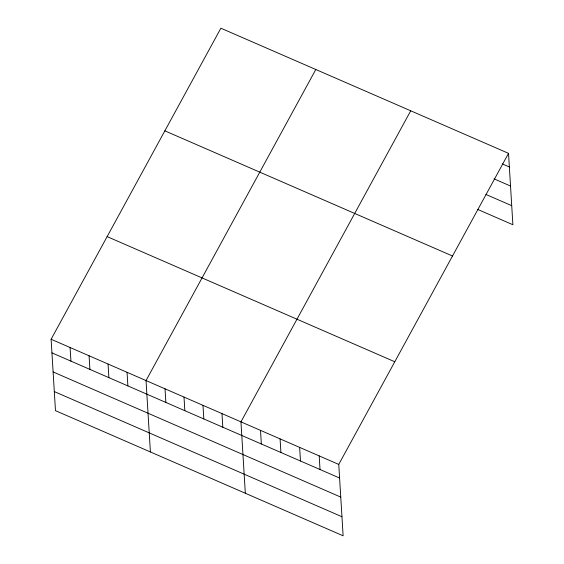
<?xml version="1.0" encoding="UTF-8"?>
<svg xmlns="http://www.w3.org/2000/svg" width="564" height="564" viewBox="0 0 564 564"><rect width="100%" height="100%" fill="white"/><g stroke="black" fill="none" stroke-linecap="round" stroke-linejoin="round"><path stroke-width="0.85" d="M508.524 153.345L338.76 464.412L343.123 535.8L55.476 410.655L51.112 339.26L220.876 28.2L508.524 153.345L512.887 224.74L477.68 209.42M315.798 69.499L146.034 380.559L150.398 451.954M410.726 110.798L240.955 421.858L245.326 493.253M502.312 163.898L509.355 166.965M494.092 178.88L510.519 186.028M485.907 194.439L511.724 205.67M164.857 130.848L452.497 256M107.132 236.612L394.779 361.757M51.112 339.26L338.76 464.412M51.944 352.874L339.591 478.025M53.108 371.944L340.755 497.088M54.313 391.585L341.96 516.737M319.196 455.902L320.028 469.516M299.639 447.393L300.471 461.007M280.075 438.877L280.907 452.497M260.519 430.367L261.351 443.981M221.969 413.602L222.808 427.216M202.991 405.34L203.823 418.953M184.005 397.077L184.837 410.698M165.019 388.822L165.851 402.435M127.048 372.303L127.88 385.917M108.062 364.041L108.894 377.654M89.077 355.778L89.916 369.399M70.098 347.523L70.93 361.136"/></g></svg>
